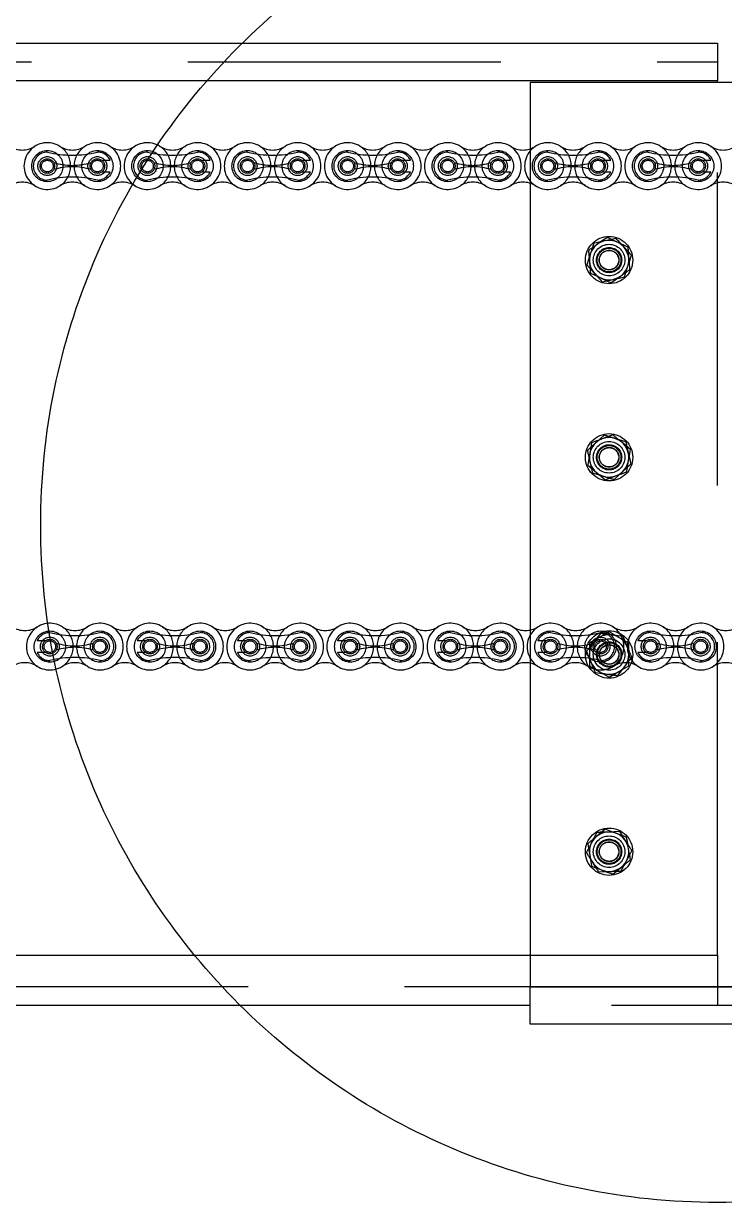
# Model space of a CAD drawing. Header units: metres. Extents: x 0 to 21025, y 0 to 14850.
# Drawn here: x 4029.5 to 4207.3, y 12992.8 to 13291.6 of the extents above; entities that cross this region are included whole.
import ezdxf

# ---------------------------------------------------------------- set-up
doc = ezdxf.new("R2010")
doc.units = ezdxf.units.M
doc.header["$LTSCALE"] = 25
doc.linetypes.add('HIDDEN2', pattern=[4.7625, 3.175, -1.5875])
doc.linetypes.add('PHANTOM', pattern=[63.5, 31.75, -6.35, 6.35, -6.35, 6.35, -6.35])
for name, color, linetype in [('SL4', 4, 'Continuous'), ('SRE', 2, 'PHANTOM'), ('ST1', 7, 'HIDDEN2')]:
    doc.layers.add(name, color=color, linetype=linetype)

msp = doc.modelspace()

# ---------------------------------------------------------------- linework, layer by layer
at = {"layer": 'SL4'}
for p, q in [((2880.564, 13286.681), (4205.539, 13286.681)), ((4205.539, 13286.681), (4205.539, 13277.156)), ((4205.539, 13277.156), (2880.564, 13277.156)), ((4158.039, 13276.681), (4158.039, 13047.444)), ((4258.039, 13276.681), (4158.039, 13276.681)), ((4205.539, 13276.681), (4205.539, 13277.156)), ((4179.801, 13237.179), (4176.979, 13236.568)), ((4183.681, 13232.905), (4181.741, 13235.042)), ((4172.397, 13230.458), (4174.337, 13228.32)), ((4176.278, 13226.183), (4179.099, 13226.795)), ((4179.012, 13187.372), (4176.305, 13186.371)), ((4183.454, 13183.684), (4181.233, 13185.528)), ((4172.624, 13179.678), (4174.845, 13177.834)), ((4177.066, 13175.99), (4179.774, 13176.992)), ((4178.039, 13137.455), (4175.539, 13136.011)), ((4183.039, 13134.568), (4180.539, 13136.011)), ((4173.039, 13128.794), (4175.539, 13127.351)), ((4178.039, 13125.908), (4180.539, 13127.351)), ((4177.066, 13087.372), (4174.845, 13085.528)), ((4182.481, 13085.369), (4179.774, 13086.371)), ((4173.597, 13077.993), (4176.305, 13076.992)), ((4179.012, 13075.99), (4181.233, 13077.834)), ((2928.064, 13055.444), (4158.039, 13055.444)), ((4258.039, 13047.444), (4158.039, 13047.444)), ((4158.039, 13037.919), (4158.039, 13047.444)), ((4158.039, 13042.681), (2928.064, 13042.681)), ((4258.039, 13037.919), (4158.039, 13037.919))]:
    msp.add_line(p, q, dxfattribs=at)
for centre, start, end in [((4178.039, 13231.681), 102.23656, 162.23656), ((4178.039, 13231.681), 42.23656, 102.23656), ((4178.039, 13231.681), 342.23656, 42.23656), ((4178.039, 13231.681), 162.23656, 222.23656), ((4178.039, 13231.681), 282.23656, 342.23656), ((4178.039, 13231.681), 222.23656, 282.23656), ((4178.039, 13181.681), 110.29785, 170.29785), ((4178.039, 13181.681), 50.29785, 110.29785), ((4178.039, 13181.681), 350.29785, 50.29785), ((4178.039, 13181.681), 170.29785, 230.29785), ((4178.039, 13181.681), 290.29785, 350.29785), ((4178.039, 13181.681), 230.29785, 290.29785), ((4178.039, 13131.681), 120, 180), ((4178.039, 13131.681), 60, 120), ((4178.039, 13131.681), 0, 60), ((4178.039, 13131.681), 180, 240), ((4178.039, 13131.681), 300, 0), ((4178.039, 13131.681), 240, 300), ((4178.039, 13081.681), 129.70215, 189.70215), ((4178.039, 13081.681), 69.70215, 129.70215), ((4178.039, 13081.681), 9.70215, 69.70215), ((4178.039, 13081.681), 309.70215, 9.70215), ((4178.039, 13081.681), 189.70215, 249.70215), ((4178.039, 13081.681), 249.70215, 309.70215)]:
    msp.add_arc(centre, 5, start, end, dxfattribs=at)
for points, knots in [([(4174.158, 13235.956), (4173.935, 13235.259), (4173.645, 13234.353), (4173.347, 13233.422), (4173.278, 13233.207)], [0, 0, 0, 0, 0.7681507, 1, 1, 1, 1]), ([(4176.979, 13236.568), (4176.913, 13236.553), (4175.96, 13236.346), (4175.026, 13236.144), (4174.158, 13235.956)], [0, 0, 0, 0, 0.0702006, 1, 1, 1, 1]), ([(4181.741, 13235.042), (4181.695, 13235.093), (4181.04, 13235.815), (4180.398, 13236.522), (4179.801, 13237.179)], [0, 0, 0, 0, 0.0702006, 1, 1, 1, 1]), ([(4173.278, 13233.207), (4173.042, 13232.472), (4172.744, 13231.542), (4172.457, 13230.646), (4172.397, 13230.458)], [0, 0, 0, 0, 0.7889992, 1, 1, 1, 1]), ([(4182.801, 13230.156), (4182.87, 13230.371), (4183.168, 13231.302), (4183.458, 13232.208), (4183.681, 13232.905)], [0, 0, 0, 0, 0.23184927, 1, 1, 1, 1]), ([(4181.92, 13227.407), (4181.981, 13227.596), (4182.267, 13228.491), (4182.566, 13229.421), (4182.801, 13230.156)], [0, 0, 0, 0, 0.21100076, 1, 1, 1, 1]), ([(4174.337, 13228.32), (4174.383, 13228.27), (4175.039, 13227.548), (4175.681, 13226.841), (4176.278, 13226.183)], [0, 0, 0, 0, 0.0702006, 1, 1, 1, 1]), ([(4179.099, 13226.795), (4179.166, 13226.809), (4180.118, 13227.016), (4181.052, 13227.218), (4181.92, 13227.407)], [0, 0, 0, 0, 0.0702006, 1, 1, 1, 1]), ([(4181.233, 13185.528), (4181.18, 13185.572), (4180.43, 13186.195), (4179.696, 13186.805), (4179.012, 13187.372)], [0, 0, 0, 0, 0.0702006, 1, 1, 1, 1]), ([(4173.597, 13185.369), (4173.474, 13184.648), (4173.313, 13183.71), (4173.149, 13182.747), (4173.111, 13182.524)], [0, 0, 0, 0, 0.7681507, 1, 1, 1, 1]), ([(4176.305, 13186.371), (4176.24, 13186.347), (4175.326, 13186.009), (4174.43, 13185.677), (4173.597, 13185.369)], [0, 0, 0, 0, 0.0702006, 1, 1, 1, 1]), ([(4173.111, 13182.524), (4172.981, 13181.764), (4172.816, 13180.8), (4172.658, 13179.874), (4172.624, 13179.678)], [0, 0, 0, 0, 0.7889992, 1, 1, 1, 1]), ([(4182.481, 13177.993), (4182.515, 13178.189), (4182.673, 13179.115), (4182.838, 13180.078), (4182.968, 13180.839)], [0, 0, 0, 0, 0.2110008, 1, 1, 1, 1]), ([(4182.968, 13180.839), (4183.006, 13181.062), (4183.17, 13182.025), (4183.331, 13182.963), (4183.454, 13183.684)], [0, 0, 0, 0, 0.2318493, 1, 1, 1, 1]), ([(4174.845, 13177.834), (4174.898, 13177.791), (4175.648, 13177.168), (4176.383, 13176.558), (4177.066, 13175.99)], [0, 0, 0, 0, 0.0702006, 1, 1, 1, 1]), ([(4179.774, 13176.992), (4179.838, 13177.015), (4180.752, 13177.354), (4181.648, 13177.685), (4182.481, 13177.993)], [0, 0, 0, 0, 0.0702006, 1, 1, 1, 1]), ([(4175.539, 13136.011), (4175.48, 13135.977), (4174.636, 13135.49), (4173.808, 13135.012), (4173.039, 13134.568)], [0, 0, 0, 0, 0.07020058, 1, 1, 1, 1]), ([(4180.539, 13136.011), (4180.48, 13136.046), (4179.636, 13136.533), (4178.808, 13137.011), (4178.039, 13137.455)], [0, 0, 0, 0, 0.0702006, 1, 1, 1, 1]), ([(4173.039, 13134.568), (4173.039, 13133.837), (4173.039, 13132.884), (4173.039, 13131.908), (4173.039, 13131.681)], [0, 0, 0, 0, 0.76815073, 1, 1, 1, 1]), ([(4183.039, 13131.681), (4183.039, 13131.908), (4183.039, 13132.884), (4183.039, 13133.837), (4183.039, 13134.568)], [0, 0, 0, 0, 0.2318493, 1, 1, 1, 1]), ([(4173.039, 13131.681), (4173.039, 13130.91), (4173.039, 13129.933), (4173.039, 13128.993), (4173.039, 13128.794)], [0, 0, 0, 0, 0.7889992, 1, 1, 1, 1]), ([(4183.039, 13128.794), (4183.039, 13128.993), (4183.039, 13129.933), (4183.039, 13130.91), (4183.039, 13131.681)], [0, 0, 0, 0, 0.2110008, 1, 1, 1, 1]), ([(4175.539, 13127.351), (4175.598, 13127.317), (4176.443, 13126.829), (4177.27, 13126.352), (4178.039, 13125.908)], [0, 0, 0, 0, 0.0702006, 1, 1, 1, 1]), ([(4180.539, 13127.351), (4180.598, 13127.385), (4181.443, 13127.873), (4182.27, 13128.35), (4183.039, 13128.794)], [0, 0, 0, 0, 0.0702006, 1, 1, 1, 1]), ([(4174.845, 13085.528), (4174.793, 13085.484), (4174.043, 13084.862), (4173.308, 13084.251), (4172.624, 13083.684)], [0, 0, 0, 0, 0.0702006, 1, 1, 1, 1]), ([(4179.774, 13086.371), (4179.709, 13086.394), (4178.795, 13086.733), (4177.899, 13087.064), (4177.066, 13087.372)], [0, 0, 0, 0, 0.0702006, 1, 1, 1, 1]), ([(4182.968, 13082.524), (4182.929, 13082.747), (4182.765, 13083.71), (4182.604, 13084.648), (4182.481, 13085.369)], [0, 0, 0, 0, 0.2318493, 1, 1, 1, 1]), ([(4172.624, 13083.684), (4172.747, 13082.963), (4172.908, 13082.025), (4173.073, 13081.062), (4173.111, 13080.839)], [0, 0, 0, 0, 0.76815073, 1, 1, 1, 1]), ([(4183.454, 13079.678), (4183.421, 13079.874), (4183.262, 13080.8), (4183.098, 13081.764), (4182.968, 13082.524)], [0, 0, 0, 0, 0.2110008, 1, 1, 1, 1]), ([(4173.111, 13080.839), (4173.241, 13080.078), (4173.405, 13079.115), (4173.564, 13078.189), (4173.597, 13077.993)], [0, 0, 0, 0, 0.7889992, 1, 1, 1, 1]), ([(4181.233, 13077.834), (4181.286, 13077.878), (4182.036, 13078.501), (4182.771, 13079.111), (4183.454, 13079.678)], [0, 0, 0, 0, 0.0702006, 1, 1, 1, 1]), ([(4176.305, 13076.992), (4176.369, 13076.968), (4177.283, 13076.63), (4178.179, 13076.298), (4179.012, 13075.99)], [0, 0, 0, 0, 0.0702006, 1, 1, 1, 1])]:
    msp.add_open_spline(points, degree=3, knots=knots, dxfattribs=at)
at = {"layer": 'SRE'}
msp.add_circle((4205.539, 13164.444), 171.679, dxfattribs=at)
at = {"layer": 'ST1'}
for p, q in [((2880.564, 13281.919), (4205.539, 13281.919)), ((4205.539, 13277.156), (2880.564, 13277.156)), ((4205.539, 13055.444), (4205.539, 13276.681)), ((4049.336, 13256.997), (4051.46, 13256.997)), ((4074.736, 13256.997), (4076.86, 13256.997)), ((4100.136, 13256.997), (4102.26, 13256.997)), ((4125.536, 13256.997), (4127.66, 13256.997)), ((4150.936, 13256.997), (4153.06, 13256.997)), ((4176.336, 13256.997), (4178.46, 13256.997)), ((4201.736, 13256.997), (4203.86, 13256.997)), ((4049.336, 13254.045), (4051.46, 13254.045)), ((4074.736, 13254.045), (4076.86, 13254.045)), ((4100.136, 13254.045), (4102.26, 13254.045)), ((4125.536, 13254.045), (4127.66, 13254.045)), ((4150.936, 13254.045), (4153.06, 13254.045)), ((4176.336, 13254.045), (4178.46, 13254.045)), ((4201.736, 13254.045), (4203.86, 13254.045)), ((4177.56, 13237.435), (4175.189, 13235.789)), ((4182.782, 13234.973), (4180.171, 13236.204)), ((4173.296, 13228.39), (4175.907, 13227.159)), ((4178.518, 13225.928), (4180.89, 13227.573)), ((4176.758, 13187.311), (4174.641, 13185.349)), ((4182.274, 13185.605), (4179.516, 13186.458)), ((4179.32, 13176.052), (4181.438, 13178.014)), ((4173.804, 13177.757), (4176.562, 13176.904)), ((4175.828, 13137.014), (4174.071, 13134.723)), ((4181.552, 13136.263), (4178.69, 13136.639)), ((4035.062, 13135.162), (4032.938, 13135.162)), ((4060.462, 13135.162), (4058.338, 13135.162)), ((4085.862, 13135.162), (4083.738, 13135.162)), ((4111.262, 13135.162), (4109.138, 13135.162)), ((4136.661, 13135.162), (4134.538, 13135.162)), ((4162.061, 13135.162), (4159.938, 13135.162)), ((4187.461, 13135.162), (4185.338, 13135.162)), ((4035.062, 13132.21), (4032.938, 13132.21)), ((4060.462, 13132.21), (4058.338, 13132.21)), ((4085.862, 13132.21), (4083.738, 13132.21)), ((4111.262, 13132.21), (4109.138, 13132.21)), ((4136.661, 13132.21), (4134.538, 13132.21)), ((4162.061, 13132.21), (4159.938, 13132.21)), ((4187.461, 13132.21), (4185.338, 13132.21)), ((4174.526, 13127.099), (4177.388, 13126.724)), ((4180.251, 13126.348), (4182.007, 13128.639)), ((4174.96, 13086.565), (4173.615, 13084.011)), ((4180.73, 13086.789), (4177.845, 13086.677)), ((4181.118, 13076.797), (4182.463, 13079.351)), ((4175.349, 13076.573), (4178.233, 13076.685)), ((2880.564, 13055.444), (4205.539, 13055.444)), ((4158.039, 13055.444), (4205.539, 13055.444)), ((4205.539, 13055.444), (4205.539, 13042.681)), ((4205.539, 13047.444), (2880.564, 13047.444)), ((4158.039, 13047.444), (4258.039, 13047.444)), ((4210.539, 13047.444), (4205.539, 13047.444)), ((4258.039, 13042.681), (4158.039, 13042.681))]:
    msp.add_line(p, q, dxfattribs=at)
for centre, radius in [((4035.529, 13255.521), 3.96), ((4048.229, 13255.521), 3.96), ((4060.929, 13255.521), 3.96), ((4073.629, 13255.521), 3.96), ((4086.329, 13255.521), 3.96), ((4099.029, 13255.521), 3.96), ((4111.729, 13255.521), 3.96), ((4124.429, 13255.521), 3.96), ((4137.129, 13255.521), 3.96), ((4149.829, 13255.521), 3.96), ((4162.529, 13255.521), 3.96), ((4175.229, 13255.521), 3.96), ((4187.929, 13255.521), 3.96), ((4200.629, 13255.521), 3.96), ((4035.529, 13255.521), 2.398), ((4035.529, 13255.521), 1.845), ((4035.529, 13255.521), 1.476), ((4048.229, 13255.521), 2.398), ((4048.229, 13255.521), 1.845), ((4048.229, 13255.521), 1.476), ((4060.929, 13255.521), 2.399), ((4060.929, 13255.521), 1.845), ((4060.929, 13255.521), 1.476), ((4073.629, 13255.521), 2.399), ((4073.629, 13255.521), 1.845), ((4073.629, 13255.521), 1.476), ((4086.329, 13255.521), 2.399), ((4086.329, 13255.521), 1.845), ((4086.329, 13255.521), 1.476), ((4099.029, 13255.521), 2.399), ((4099.029, 13255.521), 1.845), ((4099.029, 13255.521), 1.476), ((4111.729, 13255.521), 2.398), ((4111.729, 13255.521), 1.845), ((4111.729, 13255.521), 1.476), ((4124.429, 13255.521), 2.398), ((4124.429, 13255.521), 1.845), ((4124.429, 13255.521), 1.476), ((4137.129, 13255.521), 2.398), ((4137.129, 13255.521), 1.845), ((4137.129, 13255.521), 1.476), ((4149.829, 13255.521), 2.398), ((4149.829, 13255.521), 1.845), ((4149.829, 13255.521), 1.476), ((4162.529, 13255.521), 2.399), ((4162.529, 13255.521), 1.845), ((4162.529, 13255.521), 1.476), ((4175.229, 13255.521), 2.398), ((4175.229, 13255.521), 1.845), ((4175.229, 13255.521), 1.476), ((4187.929, 13255.521), 2.399), ((4187.929, 13255.521), 1.845), ((4187.929, 13255.521), 1.476), ((4200.629, 13255.521), 2.399), ((4200.629, 13255.521), 1.845), ((4200.629, 13255.521), 1.476), ((4178.039, 13231.681), 6), ((4178.039, 13231.681), 4), ((4178.039, 13231.681), 3.2), ((4178.039, 13231.681), 3), ((4178.039, 13231.681), 2.5), ((4178.039, 13231.681), 2.445), ((4178.039, 13181.681), 6), ((4178.039, 13181.681), 4), ((4178.039, 13181.681), 3.2), ((4178.039, 13181.681), 3), ((4178.039, 13181.681), 2.5), ((4178.039, 13181.681), 2.445), ((4036.169, 13133.686), 3.96), ((4036.169, 13133.686), 2.398), ((4048.869, 13133.686), 3.96), ((4048.869, 13133.686), 2.398), ((4061.569, 13133.686), 3.96), ((4061.569, 13133.686), 2.398), ((4074.269, 13133.686), 3.96), ((4074.269, 13133.686), 2.398), ((4086.969, 13133.686), 3.96), ((4086.969, 13133.686), 2.399), ((4099.669, 13133.686), 3.96), ((4099.669, 13133.686), 2.399), ((4112.369, 13133.686), 3.96), ((4112.369, 13133.686), 2.399), ((4125.069, 13133.686), 3.96), ((4125.069, 13133.686), 2.398), ((4137.768, 13133.686), 3.96), ((4137.768, 13133.686), 2.398), ((4150.468, 13133.686), 3.96), ((4150.468, 13133.686), 2.398), ((4163.168, 13133.686), 3.96), ((4163.168, 13133.686), 2.398), ((4175.868, 13133.686), 3.96), ((4178.039, 13131.681), 6), ((4175.868, 13133.686), 2.399), ((4188.568, 13133.686), 3.96), ((4188.568, 13133.686), 2.399), ((4201.268, 13133.686), 3.96), ((4201.268, 13133.686), 2.399), ((4036.169, 13133.686), 1.845), ((4036.169, 13133.686), 1.476), ((4048.869, 13133.686), 1.845), ((4048.869, 13133.686), 1.476), ((4061.569, 13133.686), 1.845), ((4061.569, 13133.686), 1.476), ((4074.269, 13133.686), 1.845), ((4074.269, 13133.686), 1.476), ((4086.969, 13133.686), 1.845), ((4086.969, 13133.686), 1.476), ((4099.669, 13133.686), 1.845), ((4099.669, 13133.686), 1.476), ((4112.369, 13133.686), 1.845), ((4112.369, 13133.686), 1.476), ((4125.069, 13133.686), 1.845), ((4125.069, 13133.686), 1.476), ((4137.768, 13133.686), 1.845), ((4137.768, 13133.686), 1.476), ((4150.468, 13133.686), 1.845), ((4150.468, 13133.686), 1.476), ((4163.168, 13133.686), 1.845), ((4163.168, 13133.686), 1.476), ((4175.868, 13133.686), 1.845), ((4178.039, 13131.681), 4), ((4175.868, 13133.686), 1.476), ((4178.039, 13131.681), 3.2), ((4178.039, 13131.681), 3), ((4178.039, 13131.681), 2.5), ((4178.039, 13131.681), 2.445), ((4188.568, 13133.686), 1.845), ((4188.568, 13133.686), 1.476), ((4201.268, 13133.686), 1.845), ((4201.268, 13133.686), 1.476), ((4178.039, 13081.681), 6), ((4178.039, 13081.681), 4), ((4178.039, 13081.681), 3.2), ((4178.039, 13081.681), 3), ((4178.039, 13081.681), 2.5), ((4178.039, 13081.681), 2.445)]:
    msp.add_circle(centre, radius, dxfattribs=at)
for centre, radius, start, end in [((4029.179, 13265.514), 5.92, 237.56669, 302.43331), ((4035.529, 13255.521), 5.92, 57.56669, 302.43331), ((4035.529, 13255.521), 3.552, 90, 270), ((4041.879, 13284.618), 26.322, 256.04015, 283.95985), ((4041.879, 13265.514), 5.92, 237.56669, 302.43331), ((4035.529, 13255.521), 5.92, 302.43324, 57.56676), ((4048.229, 13255.521), 5.92, 122.43324, 237.56676), ((4048.229, 13255.521), 5.92, 237.56669, 122.43331), ((4048.229, 13255.521), 3.552, 24.55336, 90), ((4054.579, 13265.514), 5.92, 237.56669, 302.43331), ((4060.929, 13255.521), 5.92, 57.56669, 302.43331), ((4060.929, 13255.521), 3.552, 90, 270), ((4067.279, 13284.618), 26.322, 256.04015, 283.95985), ((4067.279, 13265.514), 5.92, 237.56669, 302.43331), ((4060.929, 13255.521), 5.92, 302.43324, 57.56676), ((4073.629, 13255.521), 5.92, 122.43324, 237.56676), ((4073.629, 13255.521), 5.92, 237.56669, 122.43331), ((4073.629, 13255.521), 3.552, 24.55336, 90), ((4079.979, 13265.514), 5.92, 237.56669, 302.43331), ((4086.329, 13255.521), 5.92, 57.56669, 302.43331), ((4086.329, 13255.521), 3.552, 90, 270), ((4092.679, 13284.618), 26.322, 256.04015, 283.95985), ((4092.679, 13265.514), 5.92, 237.56669, 302.43331), ((4086.329, 13255.521), 5.92, 302.43324, 57.56676), ((4099.029, 13255.521), 5.92, 122.43324, 237.56676), ((4099.029, 13255.521), 5.92, 237.56669, 122.43331), ((4099.029, 13255.521), 3.552, 24.55336, 90), ((4105.379, 13265.514), 5.92, 237.56669, 302.43331), ((4111.729, 13255.521), 5.92, 57.56669, 302.43331), ((4111.729, 13255.521), 3.552, 90, 270), ((4118.079, 13284.618), 26.322, 256.04015, 283.95985), ((4118.079, 13265.514), 5.92, 237.56669, 302.43331), ((4111.729, 13255.521), 5.92, 302.43324, 57.56676), ((4124.429, 13255.521), 5.92, 122.43324, 237.56676), ((4124.429, 13255.521), 5.92, 237.56669, 122.43331), ((4124.429, 13255.521), 3.552, 24.55336, 90), ((4130.779, 13265.514), 5.92, 237.56669, 302.43331), ((4137.129, 13255.521), 5.92, 57.56669, 302.43331), ((4137.129, 13255.521), 3.552, 90, 270), ((4143.479, 13284.618), 26.322, 256.04015, 283.95985), ((4143.479, 13265.514), 5.92, 237.56669, 302.43331), ((4137.129, 13255.521), 5.92, 302.43324, 57.56676), ((4149.829, 13255.521), 5.92, 122.43324, 237.56676), ((4149.829, 13255.521), 5.92, 237.56669, 122.43331), ((4149.829, 13255.521), 3.552, 24.55336, 90), ((4156.179, 13265.514), 5.92, 237.56669, 302.43331), ((4162.529, 13255.521), 5.92, 57.56669, 302.43331), ((4162.529, 13255.521), 3.552, 90, 270), ((4168.879, 13284.618), 26.322, 256.04015, 283.95985), ((4168.879, 13265.514), 5.92, 237.56669, 302.43331), ((4162.529, 13255.521), 5.92, 302.43324, 57.56676), ((4175.229, 13255.521), 5.92, 122.43324, 237.56676), ((4175.229, 13255.521), 5.92, 237.56669, 122.43331), ((4175.229, 13255.521), 3.552, 24.55336, 90), ((4181.579, 13265.514), 5.92, 237.56669, 302.43331), ((4187.929, 13255.521), 5.92, 57.56669, 302.43331), ((4187.929, 13255.521), 3.552, 90, 270), ((4194.279, 13284.618), 26.322, 256.04015, 283.95985), ((4194.279, 13265.514), 5.92, 237.56669, 302.43331), ((4187.929, 13255.521), 5.92, 302.43324, 57.56676), ((4200.629, 13255.521), 5.92, 122.43324, 237.56676), ((4200.629, 13255.521), 5.92, 237.56669, 122.43331), ((4200.629, 13255.521), 3.552, 24.55336, 90), ((4206.979, 13265.514), 5.92, 237.56669, 302.43331), ((4041.879, 13271.874), 16.175, 252.993, 287.007), ((4067.279, 13271.874), 16.175, 252.993, 287.007), ((4092.679, 13271.874), 16.175, 252.993, 287.007), ((4118.079, 13271.874), 16.175, 252.993, 287.007), ((4143.479, 13271.874), 16.175, 252.993, 287.007), ((4168.879, 13271.874), 16.175, 252.993, 287.007), ((4194.279, 13271.874), 16.175, 252.993, 287.007), ((4041.879, 13226.424), 26.322, 76.04015, 103.95985), ((4041.879, 13239.169), 16.175, 72.993, 107.007), ((4048.229, 13255.521), 3.552, 270, 335.44664), ((4067.279, 13226.424), 26.322, 76.04015, 103.95985), ((4067.279, 13239.169), 16.175, 72.993, 107.007), ((4073.629, 13255.521), 3.552, 270, 335.44664), ((4092.679, 13226.424), 26.322, 76.04015, 103.95985), ((4092.679, 13239.169), 16.175, 72.993, 107.007), ((4099.029, 13255.521), 3.552, 270, 335.44664), ((4118.079, 13226.424), 26.322, 76.04015, 103.95985), ((4118.079, 13239.169), 16.175, 72.993, 107.007), ((4124.429, 13255.521), 3.552, 270, 335.44664), ((4143.479, 13226.424), 26.322, 76.04015, 103.95985), ((4143.479, 13239.169), 16.175, 72.993, 107.007), ((4149.829, 13255.521), 3.552, 270, 335.44664), ((4168.879, 13226.424), 26.322, 76.04015, 103.95985), ((4168.879, 13239.169), 16.175, 72.993, 107.007), ((4175.229, 13255.521), 3.552, 270, 335.44664), ((4194.279, 13226.424), 26.322, 76.04015, 103.95985), ((4194.279, 13239.169), 16.175, 72.993, 107.007), ((4200.629, 13255.521), 3.552, 270, 335.44664), ((4029.179, 13245.528), 5.92, 57.56669, 122.43331), ((4041.879, 13245.528), 5.92, 57.56669, 122.43331), ((4054.579, 13245.528), 5.92, 57.56669, 122.43331), ((4067.279, 13245.528), 5.92, 57.56669, 122.43331), ((4079.979, 13245.528), 5.92, 57.56669, 122.43331), ((4092.679, 13245.528), 5.92, 57.56669, 122.43331), ((4105.379, 13245.528), 5.92, 57.56669, 122.43331), ((4118.079, 13245.528), 5.92, 57.56669, 122.43331), ((4130.779, 13245.528), 5.92, 57.56669, 122.43331), ((4143.479, 13245.528), 5.92, 57.56669, 122.43331), ((4156.179, 13245.528), 5.92, 57.56669, 122.43331), ((4168.879, 13245.528), 5.92, 57.56669, 122.43331), ((4181.579, 13245.528), 5.92, 57.56669, 122.43331), ((4194.279, 13245.528), 5.92, 57.56669, 122.43331), ((4206.979, 13245.528), 5.92, 57.56669, 122.43331), ((4036.169, 13133.686), 5.92, 57.56669, 302.43331), ((4048.869, 13133.686), 5.92, 237.56669, 122.43331), ((4061.569, 13133.686), 5.92, 57.56669, 302.43331), ((4074.269, 13133.686), 5.92, 237.56669, 122.43331), ((4086.969, 13133.686), 5.92, 57.56669, 302.43331), ((4099.669, 13133.686), 5.92, 237.56669, 122.43331), ((4112.369, 13133.686), 5.92, 57.56669, 302.43331), ((4125.069, 13133.686), 5.92, 237.56669, 122.43331), ((4137.768, 13133.686), 5.92, 57.56669, 302.43331), ((4150.468, 13133.686), 5.92, 237.56669, 122.43331), ((4163.168, 13133.686), 5.92, 57.56669, 302.43331), ((4175.868, 13133.686), 5.92, 237.56669, 122.43331), ((4188.568, 13133.686), 5.92, 57.56669, 302.43331), ((4201.268, 13133.686), 5.92, 237.56669, 122.43331), ((4029.819, 13143.679), 5.92, 237.56669, 302.43331), ((4036.169, 13133.686), 3.552, 90, 155.44664), ((4042.519, 13162.783), 26.322, 256.04015, 283.95985), ((4042.519, 13143.679), 5.92, 237.56669, 302.43331), ((4036.169, 13133.686), 5.92, 302.43324, 57.56676), ((4048.869, 13133.686), 5.92, 122.43324, 237.56676), ((4048.869, 13133.686), 3.552, 270, 90), ((4055.219, 13143.679), 5.92, 237.56669, 302.43331), ((4061.569, 13133.686), 3.552, 90, 155.44664), ((4067.919, 13162.783), 26.322, 256.04015, 283.95985), ((4067.919, 13143.679), 5.92, 237.56669, 302.43331), ((4061.569, 13133.686), 5.92, 302.43324, 57.56676), ((4074.269, 13133.686), 5.92, 122.43324, 237.56676), ((4074.269, 13133.686), 3.552, 270, 90), ((4080.619, 13143.679), 5.92, 237.56669, 302.43331), ((4086.969, 13133.686), 3.552, 90, 155.44664), ((4093.319, 13162.783), 26.322, 256.04015, 283.95985), ((4093.319, 13143.679), 5.92, 237.56669, 302.43331), ((4086.969, 13133.686), 5.92, 302.43324, 57.56676), ((4099.669, 13133.686), 5.92, 122.43324, 237.56676), ((4099.669, 13133.686), 3.552, 270, 90), ((4106.019, 13143.679), 5.92, 237.56669, 302.43331), ((4112.369, 13133.686), 3.552, 90, 155.44664), ((4118.719, 13162.783), 26.322, 256.04015, 283.95985), ((4118.719, 13143.679), 5.92, 237.56669, 302.43331), ((4112.369, 13133.686), 5.92, 302.43324, 57.56676), ((4125.069, 13133.686), 5.92, 122.43324, 237.56676), ((4125.069, 13133.686), 3.552, 270, 90), ((4131.419, 13143.679), 5.92, 237.56669, 302.43331), ((4137.768, 13133.686), 3.552, 90, 155.44664), ((4144.118, 13162.783), 26.322, 256.04015, 283.95985), ((4144.118, 13143.679), 5.92, 237.56669, 302.43331), ((4137.768, 13133.686), 5.92, 302.43324, 57.56676), ((4150.468, 13133.686), 5.92, 122.43324, 237.56676), ((4150.468, 13133.686), 3.552, 270, 90), ((4156.818, 13143.679), 5.92, 237.56669, 302.43331), ((4163.168, 13133.686), 3.552, 90, 155.44664), ((4169.518, 13162.783), 26.322, 256.04015, 283.95985), ((4169.518, 13143.679), 5.92, 237.56669, 302.43331), ((4163.168, 13133.686), 5.92, 302.43324, 57.56676), ((4175.868, 13133.686), 5.92, 122.43324, 237.56676), ((4175.868, 13133.686), 3.552, 270, 90), ((4182.218, 13143.679), 5.92, 237.56669, 302.43331), ((4188.568, 13133.686), 3.552, 90, 155.44664), ((4194.918, 13162.783), 26.322, 256.04015, 283.95985), ((4194.918, 13143.679), 5.92, 237.56669, 302.43331), ((4188.568, 13133.686), 5.92, 302.43324, 57.56676), ((4201.268, 13133.686), 5.92, 122.43324, 237.56676), ((4201.268, 13133.686), 3.552, 270, 90), ((4207.618, 13143.679), 5.92, 237.56669, 302.43331), ((4042.519, 13150.039), 16.175, 252.993, 287.007), ((4042.519, 13117.334), 16.175, 72.993, 107.007), ((4067.919, 13150.039), 16.175, 252.993, 287.007), ((4067.919, 13117.334), 16.175, 72.993, 107.007), ((4093.319, 13150.039), 16.175, 252.993, 287.007), ((4093.319, 13117.334), 16.175, 72.993, 107.007), ((4118.719, 13150.039), 16.175, 252.993, 287.007), ((4118.719, 13117.334), 16.175, 72.993, 107.007), ((4144.118, 13150.039), 16.175, 252.993, 287.007), ((4144.118, 13117.334), 16.175, 72.993, 107.007), ((4169.518, 13150.039), 16.175, 252.993, 287.007), ((4169.518, 13117.334), 16.175, 72.993, 107.007), ((4194.918, 13150.039), 16.175, 252.993, 287.007), ((4194.918, 13117.334), 16.175, 72.993, 107.007), ((4036.169, 13133.686), 3.552, 204.55336, 270), ((4042.519, 13104.589), 26.322, 76.04015, 103.95985), ((4061.569, 13133.686), 3.552, 204.55336, 270), ((4067.919, 13104.589), 26.322, 76.04015, 103.95985), ((4086.969, 13133.686), 3.552, 204.55336, 270), ((4093.319, 13104.589), 26.322, 76.04015, 103.95985), ((4112.369, 13133.686), 3.552, 204.55336, 270), ((4118.719, 13104.589), 26.322, 76.04015, 103.95985), ((4137.768, 13133.686), 3.552, 204.55336, 270), ((4144.118, 13104.589), 26.322, 76.04015, 103.95985), ((4163.168, 13133.686), 3.552, 204.55336, 270), ((4169.518, 13104.589), 26.322, 76.04015, 103.95985), ((4188.568, 13133.686), 3.552, 204.55336, 270), ((4194.918, 13104.589), 26.322, 76.04015, 103.95985), ((4029.819, 13123.693), 5.92, 57.56669, 122.43331), ((4042.519, 13123.693), 5.92, 57.56669, 122.43331), ((4055.219, 13123.693), 5.92, 57.56669, 122.43331), ((4067.919, 13123.693), 5.92, 57.56669, 122.43331), ((4080.619, 13123.693), 5.92, 57.56669, 122.43331), ((4093.319, 13123.693), 5.92, 57.56669, 122.43331), ((4106.019, 13123.693), 5.92, 57.56669, 122.43331), ((4118.719, 13123.693), 5.92, 57.56669, 122.43331), ((4131.419, 13123.693), 5.92, 57.56669, 122.43331), ((4144.118, 13123.693), 5.92, 57.56669, 122.43331), ((4156.818, 13123.693), 5.92, 57.56669, 122.43331), ((4169.518, 13123.693), 5.92, 57.56669, 122.43331), ((4182.218, 13123.693), 5.92, 57.56669, 122.43331), ((4194.918, 13123.693), 5.92, 57.56669, 122.43331), ((4207.618, 13123.693), 5.92, 57.56669, 122.43331)]:
    msp.add_arc(centre, radius, start, end, dxfattribs=at)
for points, knots in [([(4175.189, 13235.789), (4175.132, 13235.75), (4174.331, 13235.194), (4173.547, 13234.65), (4172.817, 13234.143)], [0, 0, 0, 0, 0.0702006, 1, 1, 1, 1]), ([(4180.171, 13236.204), (4180.109, 13236.233), (4179.228, 13236.649), (4178.364, 13237.056), (4177.56, 13237.435)], [0, 0, 0, 0, 0.0702006, 1, 1, 1, 1]), ([(4182.782, 13234.973), (4182.803, 13234.731), (4182.881, 13233.794), (4182.962, 13232.819), (4183.022, 13232.096)], [0, 0, 0, 0, 0.2575513, 1, 1, 1, 1]), ([(4172.817, 13234.143), (4172.837, 13233.902), (4172.915, 13232.964), (4172.996, 13231.99), (4173.056, 13231.266)], [0, 0, 0, 0, 0.2575513, 1, 1, 1, 1]), ([(4183.022, 13232.096), (4183.044, 13231.834), (4183.125, 13230.861), (4183.204, 13229.913), (4183.261, 13229.219)], [0, 0, 0, 0, 0.2686336, 1, 1, 1, 1]), ([(4173.056, 13231.266), (4173.078, 13231.005), (4173.159, 13230.031), (4173.238, 13229.083), (4173.296, 13228.39)], [0, 0, 0, 0, 0.26863361, 1, 1, 1, 1]), ([(4180.89, 13227.573), (4180.946, 13227.612), (4181.747, 13228.168), (4182.532, 13228.713), (4183.261, 13229.219)], [0, 0, 0, 0, 0.0702006, 1, 1, 1, 1]), ([(4175.907, 13227.159), (4175.969, 13227.129), (4176.851, 13226.714), (4177.715, 13226.306), (4178.518, 13225.928)], [0, 0, 0, 0, 0.0702006, 1, 1, 1, 1]), ([(4179.516, 13186.458), (4179.451, 13186.478), (4178.519, 13186.766), (4177.607, 13187.048), (4176.758, 13187.311)], [0, 0, 0, 0, 0.0702006, 1, 1, 1, 1]), ([(4174.641, 13185.349), (4174.59, 13185.302), (4173.875, 13184.64), (4173.175, 13183.99), (4172.523, 13183.386)], [0, 0, 0, 0, 0.0702006, 1, 1, 1, 1]), ([(4182.274, 13185.605), (4182.328, 13185.369), (4182.537, 13184.452), (4182.753, 13183.498), (4182.915, 13182.791)], [0, 0, 0, 0, 0.2575513, 1, 1, 1, 1]), ([(4172.523, 13183.386), (4172.577, 13183.15), (4172.786, 13182.233), (4173.003, 13181.279), (4173.164, 13180.572)], [0, 0, 0, 0, 0.2575513, 1, 1, 1, 1]), ([(4182.915, 13182.791), (4182.973, 13182.535), (4183.19, 13181.582), (4183.401, 13180.654), (4183.555, 13179.976)], [0, 0, 0, 0, 0.2686336, 1, 1, 1, 1]), ([(4173.164, 13180.572), (4173.222, 13180.316), (4173.439, 13179.363), (4173.65, 13178.435), (4173.804, 13177.757)], [0, 0, 0, 0, 0.2686336, 1, 1, 1, 1]), ([(4181.438, 13178.014), (4181.488, 13178.06), (4182.203, 13178.723), (4182.904, 13179.372), (4183.555, 13179.976)], [0, 0, 0, 0, 0.0702006, 1, 1, 1, 1]), ([(4176.562, 13176.904), (4176.628, 13176.884), (4177.559, 13176.596), (4178.472, 13176.314), (4179.32, 13176.052)], [0, 0, 0, 0, 0.0702006, 1, 1, 1, 1]), ([(4178.69, 13136.639), (4178.622, 13136.648), (4177.655, 13136.774), (4176.708, 13136.899), (4175.828, 13137.014)], [0, 0, 0, 0, 0.0702006, 1, 1, 1, 1]), ([(4181.552, 13136.263), (4181.645, 13136.039), (4182.005, 13135.17), (4182.38, 13134.267), (4182.658, 13133.596)], [0, 0, 0, 0, 0.2575513, 1, 1, 1, 1]), ([(4174.071, 13134.723), (4174.03, 13134.669), (4173.436, 13133.896), (4172.855, 13133.137), (4172.315, 13132.433)], [0, 0, 0, 0, 0.07020058, 1, 1, 1, 1]), ([(4182.658, 13133.596), (4182.758, 13133.354), (4183.133, 13132.451), (4183.497, 13131.573), (4183.764, 13130.93)], [0, 0, 0, 0, 0.2686336, 1, 1, 1, 1]), ([(4172.315, 13132.433), (4172.408, 13132.209), (4172.768, 13131.339), (4173.142, 13130.436), (4173.421, 13129.766)], [0, 0, 0, 0, 0.2575513, 1, 1, 1, 1]), ([(4182.007, 13128.639), (4182.049, 13128.693), (4182.642, 13129.467), (4183.223, 13130.225), (4183.764, 13130.93)], [0, 0, 0, 0, 0.0702006, 1, 1, 1, 1]), ([(4173.421, 13129.766), (4173.521, 13129.523), (4173.895, 13128.621), (4174.26, 13127.742), (4174.526, 13127.099)], [0, 0, 0, 0, 0.2686336, 1, 1, 1, 1]), ([(4177.388, 13126.724), (4177.456, 13126.715), (4178.423, 13126.588), (4179.37, 13126.464), (4180.251, 13126.348)], [0, 0, 0, 0, 0.0702006, 1, 1, 1, 1]), ([(4177.845, 13086.677), (4177.777, 13086.675), (4176.803, 13086.637), (4175.848, 13086.6), (4174.96, 13086.565)], [0, 0, 0, 0, 0.0702006, 1, 1, 1, 1]), ([(4180.73, 13086.789), (4180.859, 13086.584), (4181.361, 13085.788), (4181.882, 13084.961), (4182.269, 13084.347)], [0, 0, 0, 0, 0.2575513, 1, 1, 1, 1]), ([(4173.615, 13084.011), (4173.583, 13083.951), (4173.129, 13083.088), (4172.684, 13082.243), (4172.27, 13081.457)], [0, 0, 0, 0, 0.07020058, 1, 1, 1, 1]), ([(4182.269, 13084.347), (4182.409, 13084.125), (4182.93, 13083.299), (4183.437, 13082.494), (4183.808, 13081.905)], [0, 0, 0, 0, 0.2686336, 1, 1, 1, 1]), ([(4172.27, 13081.457), (4172.399, 13081.252), (4172.901, 13080.456), (4173.422, 13079.629), (4173.809, 13079.015)], [0, 0, 0, 0, 0.2575513, 1, 1, 1, 1]), ([(4182.463, 13079.351), (4182.495, 13079.412), (4182.949, 13080.274), (4183.394, 13081.119), (4183.808, 13081.905)], [0, 0, 0, 0, 0.0702006, 1, 1, 1, 1]), ([(4173.809, 13079.015), (4173.949, 13078.793), (4174.47, 13077.966), (4174.978, 13077.162), (4175.349, 13076.573)], [0, 0, 0, 0, 0.26863361, 1, 1, 1, 1]), ([(4178.233, 13076.685), (4178.302, 13076.688), (4179.276, 13076.725), (4180.23, 13076.763), (4181.118, 13076.797)], [0, 0, 0, 0, 0.0702006, 1, 1, 1, 1])]:
    msp.add_open_spline(points, degree=3, knots=knots, dxfattribs=at)

doc.saveas('drawing.dxf')
